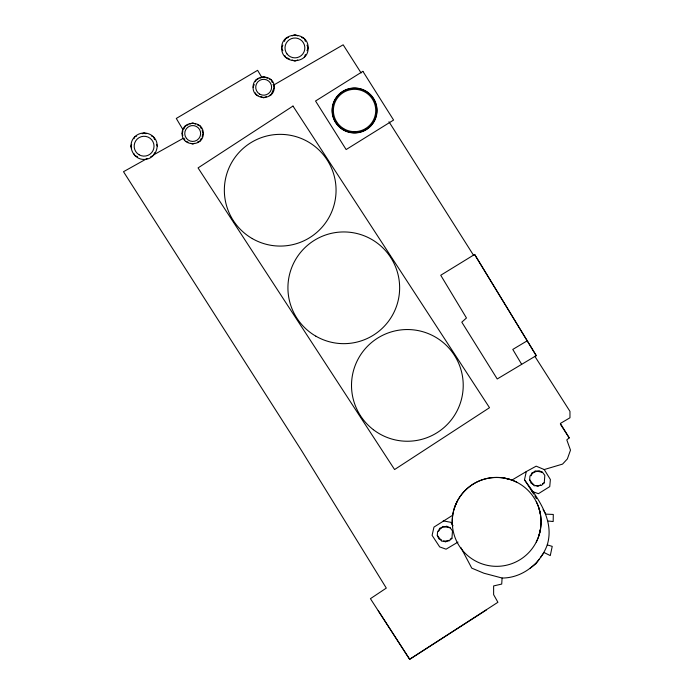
<?xml version="1.0" encoding="UTF-8"?>
<svg xmlns="http://www.w3.org/2000/svg" width="694" height="694" viewBox="0 0 694 694"><rect width="100%" height="100%" fill="white"/><g stroke="black" fill="none" stroke-linecap="round" stroke-linejoin="round"><path stroke-width="1.04" d="M460.946 547.67L471.755 568.134L483.883 573.218L502.092 578.033L501.719 584.07L493.625 585.927L493.625 594.654L497.91 602.279L409.66 659.3L370.423 598.679L386.306 588.096L301.708 450.814L123.506 171.704L147.154 158.492M529.678 479.823L529.938 476.015L535.239 470.879L542.543 472.31L544.816 475.381L544.287 482.738L541.537 485.384L534.12 485.757L529.678 479.823L531.162 483.319L534.042 484.664M450.154 527.796L442.902 526.416L437.61 531.5L437.289 535.36L441.792 541.242L449.209 540.869L451.959 538.223L452.488 530.867L450.154 527.796L446.719 526.208L439.623 528.273L438.625 531.309M536.262 542.049C542.595 529.531 542.595 514.193 536.262 501.675M502.092 578.033C522.278 578.093 540.539 563.589 547.254 544.894C554.697 520.335 538.145 498.5 524.49 479.823L526.286 471.564L536.184 466.168L544.235 469.552L550.377 479.511L549.743 486.607L538.414 493.694L532.003 491.369L524.49 479.823M151.587 136.067L153.461 136.839C161.607 144.664 155.395 159.663 144.1 159.438C132.814 159.663 126.603 144.664 134.74 136.839L136.614 136.067M253.076 87.253C252.746 73.729 274.59 73.729 274.26 87.253C274.59 100.786 252.746 100.786 253.076 87.253L254.238 84.442M516.83 482.235C504.312 475.911 488.975 475.911 476.448 482.235A44.485 44.485 0 0 0 457.016 501.675C450.684 514.193 450.684 529.531 457.016 542.049A44.468 44.468 0 0 0 530.346 550.871A44.468 44.468 0 0 0 510.697 479.675A44.468 44.468 0 0 0 452.271 524.855M538.934 535.603L540.565 528.819M530.979 475.806L531.951 472.788L539.047 470.723L542.543 472.31M131.643 144.326L130.871 146.2L131.643 148.074M133.968 138.713L134.74 136.839A13.238 13.238 0 0 1 153.461 136.839L154.623 139.65M153.851 154.623L154.623 152.749M182.886 131.626L182.106 133.5C181.776 147.024 203.62 147.024 203.281 133.5C203.62 119.967 181.776 119.967 182.106 133.5L182.886 135.365M184.049 128.815L185.211 126.004L188.013 124.842M201.347 138.175L200.184 140.986L197.374 142.149M202.119 136.302L203.281 133.5L202.119 130.689M255.401 81.64L256.181 79.767L258.055 78.995M282.848 45.127L281.686 47.938C281.261 64.846 308.57 64.846 308.153 47.938C308.57 31.022 281.27 31.022 281.686 47.938L282.848 50.74M284.401 41.388L285.564 38.578L288.366 37.415M304.276 57.298L305.438 54.488M306.991 50.74L308.153 47.938L306.991 45.127M454.344 508.121L457.016 501.675M539.169 559.321L536.132 563.58L530.103 568.239M540.383 557.62L544.027 552.519L550.273 555.59L552.233 546.378L547.254 544.894M474.618 254.455L536.245 355.623L497.225 378.976L461.805 322.163L466.463 317.982L440.733 275.258L474.618 254.455L536.245 355.623L534.918 356.421L569.965 411.369L569.965 417.779L560.379 423.444L569.227 437.897L566.79 439.857L570.494 450.128L567.371 458.916L562.556 464.104L544.235 469.552M452.453 515.382L433.958 527.102L432.102 535.36L439.675 546.907L446.077 549.18L457.997 542.083M486.321 610.009L409.66 659.3L378.213 610.642M527.397 340.693L512.788 349.429L521.628 364.255M511.521 480.326L526.286 471.564M273.87 84.963L343.166 44.806L361.132 72.983M540.626 484.854L537.885 486.442L535.959 485.548M542.456 483.796L544.287 482.738M448.298 540.34L445.548 541.927L443.631 541.034M450.128 539.281L451.959 538.223M153.773 154.788L183.095 138.401M292.113 35.862L294.915 34.7L297.726 35.862M266.479 96.683L263.668 97.845L260.857 96.683M269.281 95.52L271.154 94.74L274.26 87.253L273.089 84.442M194.572 143.311L192.698 144.083L190.824 143.311M355.458 132.025L353.662 132.025M364.879 129.631L365.781 129.266M297.726 60.005L294.915 61.167L292.113 60.005M259.92 78.214L263.668 76.67L267.407 78.214M142.235 133.742L144.1 132.962L145.974 133.742M189.887 124.07L192.698 122.907L195.5 124.07M150.659 156.723L152.524 155.95M548.208 521.012L553.179 521.541L553.292 514.454L545.874 514.133L543.098 509.578M443.223 520.856L450.9 522.339L453.061 525.826M503.601 477.94L510.385 479.571M301.474 37.415L304.276 38.578L305.438 41.388M289.303 58.843L285.564 57.298L284.783 55.425M269.281 78.995L271.154 79.767L272.317 82.577M335.775 121.702L336.677 122.075M344.233 129.631L342.966 128.364M258.055 95.52L256.181 94.74L255.401 92.866M197.374 124.842L200.184 126.004L201.347 128.815M186.148 141.368L188.013 142.149M137.551 156.723L134.74 155.56L133.968 153.686M441.714 540.14L438.825 538.804L437.289 535.36M560.414 424.26L569.227 437.897M388.952 121.745L473.664 255.461M532.003 491.369L533.669 494.102M534.779 495.924L536.445 498.656M261.864 77.476L257.604 70.32L176.285 118.448L183.173 130.038M184.049 138.175L184.821 140.049M156.566 144.326L157.338 146.2M538.934 508.121L540.565 514.905M292.981 106.069L198.059 167.913L394.591 469.543L489.513 407.699L292.981 106.069M362.893 71.335L315.544 101.012L346.141 149.557L393.593 120.053L362.893 71.335M287.047 53.976A9.924 9.924 0 0 0 304.093 51.738A9.924 9.924 0 0 0 293.623 38.092A9.924 9.924 0 0 0 287.047 53.976M139.138 154.797A9.924 9.924 0 0 0 154.033 146.2A9.924 9.924 0 0 0 139.138 137.603A9.924 9.924 0 0 0 139.138 154.797M259.695 94.132A7.938 7.938 0 0 0 271.606 87.253A7.938 7.938 0 0 0 259.695 80.374A7.938 7.938 0 0 0 259.695 94.132M186.4 138.332A7.938 7.938 0 0 0 200.037 136.536A7.938 7.938 0 0 0 191.657 125.623A7.938 7.938 0 0 0 186.4 138.332M338.837 126.204A22.234 22.234 0 0 0 376.035 116.236A22.234 22.234 0 0 0 348.804 89.005A22.234 22.234 0 0 0 338.837 126.204M339.583 125.458A21.176 21.176 0 0 0 375.012 115.967A21.176 21.176 0 0 0 349.073 90.029A21.176 21.176 0 0 0 339.583 125.458M339.722 127.401A22.503 22.503 0 0 0 376.625 114.874A22.503 22.503 0 0 0 347.33 89.179A22.503 22.503 0 0 0 339.722 127.401M373.363 429.699A55.85 55.85 0 0 0 462.742 392.683A55.85 55.85 0 0 0 385.994 333.788A55.85 55.85 0 0 0 373.363 429.699M315.857 336.174A55.85 55.85 0 0 0 399.64 287.802A55.85 55.85 0 0 0 315.857 239.43A55.85 55.85 0 0 0 315.857 336.174M252.278 238.589A55.85 55.85 0 0 0 336.061 190.217A55.85 55.85 0 0 0 252.278 141.845A55.85 55.85 0 0 0 252.278 238.589"/></g></svg>
